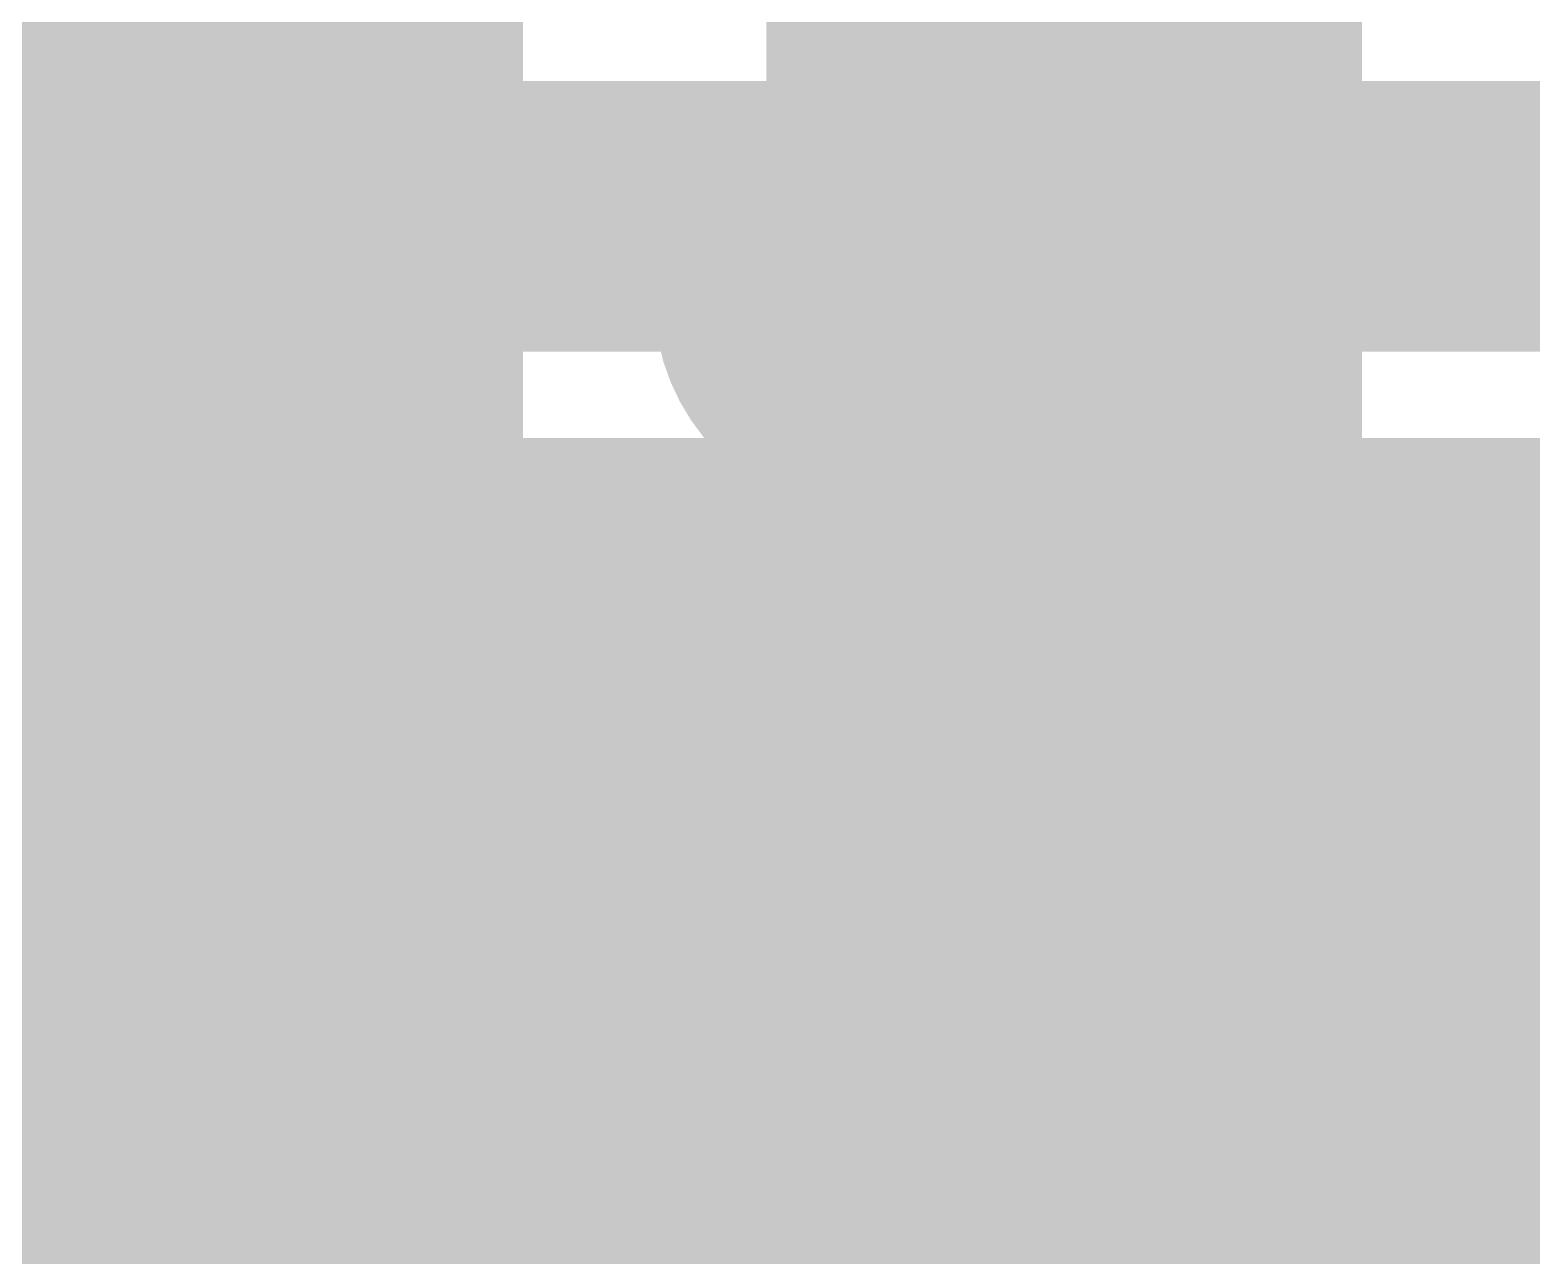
# Model space of a CAD drawing. Header units: inches. Extents: x -0.14 to 1.19, y -0.12 to 0.99.
# Drawn here: x 0.6038 to 0.6593, y 0.6206 to 0.6659 of the extents above; entities that cross this region are included whole.
import ezdxf

# ---------------------------------------------------------------- set-up
doc = ezdxf.new("R2010")
doc.units = ezdxf.units.IN
doc.header["$MEASUREMENT"] = 0
for name, color, linetype in [('Bottom Layer', 5, 'Continuous'), ('Bottom Overlay', 54, 'Continuous'), ('Top Layer', 1, 'Continuous'), ('Top Overlay', 2, 'Continuous'), ('Top Paste', 8, 'Continuous'), ('Top Solder', 216, 'Continuous')]:
    doc.layers.add(name, color=color, linetype=linetype)

# ---------------------------------------------------------------- blocks, each defined once
blk = doc.blocks.new('SO_14_36')
at = {"layer": 'Top Layer'}
blk.add_hatch(color=1, dxfattribs=at).paths.add_polyline_path([(-0.132283, 0.161811), (-0.078346, 0.161811), (-0.078346, 0.138189), (-0.132283, 0.138189)])
at = {"layer": 'Top Paste'}
blk.add_hatch(color=8, dxfattribs=at).paths.add_polyline_path([(-0.132283, 0.161811), (-0.078346, 0.161811), (-0.078346, 0.138189), (-0.132283, 0.138189)])
at = {"layer": 'Top Solder'}
blk.add_hatch(color=216, dxfattribs=at).paths.add_polyline_path([(-0.136283, 0.165811), (-0.074346, 0.165811), (-0.074346, 0.134189), (-0.136283, 0.134189)])
at = {"layer": 'Top Overlay'}
for points in [[(-0.104153, 0.171, 0.01, 0.01, 1), (-0.110477, 0.171, 0.01, 0.01, 1)], [(-0.112977, 0.171, 0.005, 0.005, 1), (-0.107977, 0.171, 0.005, 0.005, 1)], [(-0.106653, 0.171, 0.005, 0.005, 1), (-0.101653, 0.171, 0.005, 0.005, 1)]]:
    blk.add_lwpolyline(points, format="xyseb", close=True, dxfattribs=at)

msp = doc.modelspace()

# ---------------------------------------------------------------- hatches: boundary and pattern name
at = {"layer": 'Top Layer'}
msp.add_hatch(color=1, dxfattribs=at).paths.add_polyline_path([(0.672, 0.647), (0.609685, 0.647), (0.609685, 0.569), (0.672, 0.569)])

# ---------------------------------------------------------------- linework, layer by layer
at = {"layer": 'Bottom Layer'}
for points in [[(0.611, 0.421, 0.022, 0.022, 0), (0.611, 0.76, 0.022, 0.022, 0)], [(0.642, 0.608, 0.022, 0.022, 0), (0.642, 0.691, 0.022, 0.022, 0)]]:
    msp.add_lwpolyline(points, format="xyseb", dxfattribs=at)
at = {"layer": 'Bottom Overlay'}
for points in [[(0.574907, 0.660233, 0.000785, 0.000785, 0), (0.611804, 0.660233, 0.000785, 0.000785, 0)], [(0.574907, 0.659448, 0.000785, 0.000785, 0), (0.612589, 0.659448, 0.000785, 0.000785, 0)], [(0.610234, 0.658663, 0.000785, 0.000785, 0), (0.613374, 0.658663, 0.000785, 0.000785, 0)], [(0.611019, 0.657878, 0.000785, 0.000785, 0), (0.614159, 0.657878, 0.000785, 0.000785, 0)], [(0.578047, 0.657093, 0.000785, 0.000785, 0), (0.609449, 0.657093, 0.000785, 0.000785, 0)], [(0.611804, 0.657093, 0.000785, 0.000785, 0), (0.614944, 0.657093, 0.000785, 0.000785, 0)], [(0.577262, 0.656308, 0.000785, 0.000785, 0), (0.610234, 0.656308, 0.000785, 0.000785, 0)], [(0.612589, 0.656308, 0.000785, 0.000785, 0), (0.615729, 0.656308, 0.000785, 0.000785, 0)], [(0.607878, 0.655523, 0.000785, 0.000785, 0), (0.611019, 0.655523, 0.000785, 0.000785, 0)], [(0.613374, 0.655523, 0.000785, 0.000785, 0), (0.616514, 0.655523, 0.000785, 0.000785, 0)], [(0.608664, 0.654738, 0.000785, 0.000785, 0), (0.611804, 0.654738, 0.000785, 0.000785, 0)], [(0.614159, 0.654738, 0.000785, 0.000785, 0), (0.617299, 0.654738, 0.000785, 0.000785, 0)], [(0.609449, 0.653953, 0.000785, 0.000785, 0), (0.612589, 0.653953, 0.000785, 0.000785, 0)], [(0.614944, 0.653953, 0.000785, 0.000785, 0), (0.618084, 0.653953, 0.000785, 0.000785, 0)], [(0.610234, 0.653168, 0.000785, 0.000785, 0), (0.613374, 0.653168, 0.000785, 0.000785, 0)], [(0.615729, 0.653168, 0.000785, 0.000785, 0), (0.618869, 0.653168, 0.000785, 0.000785, 0)], [(0.611019, 0.652383, 0.000785, 0.000785, 0), (0.614159, 0.652383, 0.000785, 0.000785, 0)], [(0.616514, 0.652383, 0.000785, 0.000785, 0), (0.619654, 0.652383, 0.000785, 0.000785, 0)], [(0.611804, 0.651598, 0.000785, 0.000785, 0), (0.614944, 0.651598, 0.000785, 0.000785, 0)], [(0.617299, 0.651598, 0.000785, 0.000785, 0), (0.620439, 0.651598, 0.000785, 0.000785, 0)], [(0.612589, 0.650813, 0.000785, 0.000785, 0), (0.615729, 0.650813, 0.000785, 0.000785, 0)], [(0.618084, 0.650813, 0.000785, 0.000785, 0), (0.621224, 0.650813, 0.000785, 0.000785, 0)], [(0.613374, 0.650028, 0.000785, 0.000785, 0), (0.616514, 0.650028, 0.000785, 0.000785, 0)], [(0.618869, 0.650028, 0.000785, 0.000785, 0), (0.622009, 0.650028, 0.000785, 0.000785, 0)], [(0.614159, 0.649242, 0.000785, 0.000785, 0), (0.616514, 0.649242, 0.000785, 0.000785, 0)], [(0.619654, 0.649242, 0.000785, 0.000785, 0), (0.622794, 0.649242, 0.000785, 0.000785, 0)], [(0.614944, 0.648458, 0.000785, 0.000785, 0), (0.618084, 0.648458, 0.000785, 0.000785, 0)], [(0.620439, 0.648458, 0.000785, 0.000785, 0), (0.623579, 0.648458, 0.000785, 0.000785, 0)], [(0.615729, 0.647672, 0.000785, 0.000785, 0), (0.618084, 0.647672, 0.000785, 0.000785, 0)], [(0.621224, 0.647672, 0.000785, 0.000785, 0), (0.624364, 0.647672, 0.000785, 0.000785, 0)], [(0.616514, 0.646887, 0.000785, 0.000785, 0), (0.618869, 0.646887, 0.000785, 0.000785, 0)], [(0.622009, 0.646887, 0.000785, 0.000785, 0), (0.62515, 0.646887, 0.000785, 0.000785, 0)], [(0.617299, 0.646102, 0.000785, 0.000785, 0), (0.619654, 0.646102, 0.000785, 0.000785, 0)], [(0.622794, 0.646102, 0.000785, 0.000785, 0), (0.625935, 0.646102, 0.000785, 0.000785, 0)], [(0.618084, 0.645317, 0.000785, 0.000785, 0), (0.620439, 0.645317, 0.000785, 0.000785, 0)], [(0.623579, 0.645317, 0.000785, 0.000785, 0), (0.62672, 0.645317, 0.000785, 0.000785, 0)], [(0.618869, 0.644532, 0.000785, 0.000785, 0), (0.621224, 0.644532, 0.000785, 0.000785, 0)], [(0.624364, 0.644532, 0.000785, 0.000785, 0), (0.627505, 0.644532, 0.000785, 0.000785, 0)], [(0.619654, 0.643747, 0.000785, 0.000785, 0), (0.622009, 0.643747, 0.000785, 0.000785, 0)], [(0.62515, 0.643747, 0.000785, 0.000785, 0), (0.62829, 0.643747, 0.000785, 0.000785, 0)], [(0.620439, 0.642962, 0.000785, 0.000785, 0), (0.622794, 0.642962, 0.000785, 0.000785, 0)], [(0.625935, 0.642962, 0.000785, 0.000785, 0), (0.629075, 0.642962, 0.000785, 0.000785, 0)], [(0.621224, 0.642177, 0.000785, 0.000785, 0), (0.623579, 0.642177, 0.000785, 0.000785, 0)], [(0.62672, 0.642177, 0.000785, 0.000785, 0), (0.62986, 0.642177, 0.000785, 0.000785, 0)], [(0.622009, 0.641392, 0.000785, 0.000785, 0), (0.624364, 0.641392, 0.000785, 0.000785, 0)], [(0.627505, 0.641392, 0.000785, 0.000785, 0), (0.630645, 0.641392, 0.000785, 0.000785, 0)], [(0.622794, 0.640607, 0.000785, 0.000785, 0), (0.62515, 0.640607, 0.000785, 0.000785, 0)], [(0.62829, 0.640607, 0.000785, 0.000785, 0), (0.63143, 0.640607, 0.000785, 0.000785, 0)], [(0.623579, 0.639822, 0.000785, 0.000785, 0), (0.625935, 0.639822, 0.000785, 0.000785, 0)], [(0.629075, 0.639822, 0.000785, 0.000785, 0), (0.632215, 0.639822, 0.000785, 0.000785, 0)], [(0.624364, 0.639037, 0.000785, 0.000785, 0), (0.62672, 0.639037, 0.000785, 0.000785, 0)], [(0.62986, 0.639037, 0.000785, 0.000785, 0), (0.633, 0.639037, 0.000785, 0.000785, 0)], [(0.62515, 0.638252, 0.000785, 0.000785, 0), (0.627505, 0.638252, 0.000785, 0.000785, 0)], [(0.630645, 0.638252, 0.000785, 0.000785, 0), (0.633785, 0.638252, 0.000785, 0.000785, 0)], [(0.625935, 0.637467, 0.000785, 0.000785, 0), (0.62829, 0.637467, 0.000785, 0.000785, 0)], [(0.63143, 0.637467, 0.000785, 0.000785, 0), (0.63457, 0.637467, 0.000785, 0.000785, 0)], [(0.62672, 0.636682, 0.000785, 0.000785, 0), (0.629075, 0.636682, 0.000785, 0.000785, 0)], [(0.632215, 0.636682, 0.000785, 0.000785, 0), (0.635355, 0.636682, 0.000785, 0.000785, 0)], [(0.627505, 0.635897, 0.000785, 0.000785, 0), (0.62986, 0.635897, 0.000785, 0.000785, 0)], [(0.633, 0.635897, 0.000785, 0.000785, 0), (0.63614, 0.635897, 0.000785, 0.000785, 0)], [(0.62829, 0.635112, 0.000785, 0.000785, 0), (0.630645, 0.635112, 0.000785, 0.000785, 0)], [(0.633785, 0.635112, 0.000785, 0.000785, 0), (0.636925, 0.635112, 0.000785, 0.000785, 0)], [(0.629075, 0.634327, 0.000785, 0.000785, 0), (0.63143, 0.634327, 0.000785, 0.000785, 0)], [(0.63457, 0.634327, 0.000785, 0.000785, 0), (0.63771, 0.634327, 0.000785, 0.000785, 0)], [(0.62986, 0.633542, 0.000785, 0.000785, 0), (0.632215, 0.633542, 0.000785, 0.000785, 0)], [(0.635355, 0.633542, 0.000785, 0.000785, 0), (0.638495, 0.633542, 0.000785, 0.000785, 0)], [(0.630645, 0.632757, 0.000785, 0.000785, 0), (0.633, 0.632757, 0.000785, 0.000785, 0)], [(0.63614, 0.632757, 0.000785, 0.000785, 0), (0.63928, 0.632757, 0.000785, 0.000785, 0)], [(0.63143, 0.631972, 0.000785, 0.000785, 0), (0.633785, 0.631972, 0.000785, 0.000785, 0)], [(0.636925, 0.631972, 0.000785, 0.000785, 0), (0.640065, 0.631972, 0.000785, 0.000785, 0)], [(0.632215, 0.631186, 0.000785, 0.000785, 0), (0.63457, 0.631186, 0.000785, 0.000785, 0)], [(0.63771, 0.631186, 0.000785, 0.000785, 0), (0.64085, 0.631186, 0.000785, 0.000785, 0)], [(0.633, 0.630401, 0.000785, 0.000785, 0), (0.635355, 0.630401, 0.000785, 0.000785, 0)], [(0.638495, 0.630401, 0.000785, 0.000785, 0), (0.641636, 0.630401, 0.000785, 0.000785, 0)], [(0.633785, 0.629616, 0.000785, 0.000785, 0), (0.63614, 0.629616, 0.000785, 0.000785, 0)], [(0.63928, 0.629616, 0.000785, 0.000785, 0), (0.64242, 0.629616, 0.000785, 0.000785, 0)], [(0.63457, 0.628831, 0.000785, 0.000785, 0), (0.636925, 0.628831, 0.000785, 0.000785, 0)], [(0.640065, 0.628831, 0.000785, 0.000785, 0), (0.64242, 0.628831, 0.000785, 0.000785, 0)], [(0.635355, 0.628046, 0.000785, 0.000785, 0), (0.63771, 0.628046, 0.000785, 0.000785, 0)], [(0.64085, 0.628046, 0.000785, 0.000785, 0), (0.64242, 0.628046, 0.000785, 0.000785, 0)], [(0.63614, 0.627261, 0.000785, 0.000785, 0), (0.638495, 0.627261, 0.000785, 0.000785, 0)], [(0.64085, 0.627261, 0.000785, 0.000785, 0), (0.64242, 0.627261, 0.000785, 0.000785, 0)], [(0.636925, 0.626476, 0.000785, 0.000785, 0), (0.63928, 0.626476, 0.000785, 0.000785, 0)], [(0.64085, 0.626476, 0.000785, 0.000785, 0), (0.64242, 0.626476, 0.000785, 0.000785, 0)], [(0.636925, 0.625691, 0.000785, 0.000785, 0), (0.63928, 0.625691, 0.000785, 0.000785, 0)], [(0.64085, 0.625691, 0.000785, 0.000785, 0), (0.64242, 0.625691, 0.000785, 0.000785, 0)], [(0.636925, 0.624906, 0.000785, 0.000785, 0), (0.63928, 0.624906, 0.000785, 0.000785, 0)], [(0.64085, 0.624906, 0.000785, 0.000785, 0), (0.64242, 0.624906, 0.000785, 0.000785, 0)], [(0.636925, 0.624121, 0.000785, 0.000785, 0), (0.63928, 0.624121, 0.000785, 0.000785, 0)], [(0.64085, 0.624121, 0.000785, 0.000785, 0), (0.64242, 0.624121, 0.000785, 0.000785, 0)], [(0.636925, 0.623336, 0.000785, 0.000785, 0), (0.63928, 0.623336, 0.000785, 0.000785, 0)], [(0.64085, 0.623336, 0.000785, 0.000785, 0), (0.64242, 0.623336, 0.000785, 0.000785, 0)], [(0.636925, 0.622551, 0.000785, 0.000785, 0), (0.63928, 0.622551, 0.000785, 0.000785, 0)], [(0.64085, 0.622551, 0.000785, 0.000785, 0), (0.64242, 0.622551, 0.000785, 0.000785, 0)], [(0.636925, 0.621766, 0.000785, 0.000785, 0), (0.63928, 0.621766, 0.000785, 0.000785, 0)], [(0.64085, 0.621766, 0.000785, 0.000785, 0), (0.64242, 0.621766, 0.000785, 0.000785, 0)], [(0.636925, 0.620981, 0.000785, 0.000785, 0), (0.63928, 0.620981, 0.000785, 0.000785, 0)], [(0.64085, 0.620981, 0.000785, 0.000785, 0), (0.64242, 0.620981, 0.000785, 0.000785, 0)]]:
    msp.add_lwpolyline(points, format="xyseb", dxfattribs=at)
for points in [[(0.611607, 0.660233, 0.000392, 0.000392, 1), (0.612, 0.660233, 0.000392, 0.000392, 1)], [(0.612393, 0.659448, 0.000392, 0.000392, 1), (0.612785, 0.659448, 0.000392, 0.000392, 1)], [(0.610038, 0.658663, 0.000392, 0.000392, 1), (0.61043, 0.658663, 0.000392, 0.000392, 1)], [(0.613178, 0.658663, 0.000392, 0.000392, 1), (0.61357, 0.658663, 0.000392, 0.000392, 1)], [(0.610823, 0.657878, 0.000392, 0.000392, 1), (0.611215, 0.657878, 0.000392, 0.000392, 1)], [(0.613963, 0.657878, 0.000392, 0.000392, 1), (0.614355, 0.657878, 0.000392, 0.000392, 1)], [(0.609252, 0.657093, 0.000392, 0.000392, 1), (0.609645, 0.657093, 0.000392, 0.000392, 1)], [(0.611607, 0.657093, 0.000392, 0.000392, 1), (0.612, 0.657093, 0.000392, 0.000392, 1)], [(0.614748, 0.657093, 0.000392, 0.000392, 1), (0.61514, 0.657093, 0.000392, 0.000392, 1)], [(0.610038, 0.656308, 0.000392, 0.000392, 1), (0.61043, 0.656308, 0.000392, 0.000392, 1)], [(0.612393, 0.656308, 0.000392, 0.000392, 1), (0.612785, 0.656308, 0.000392, 0.000392, 1)], [(0.615533, 0.656308, 0.000392, 0.000392, 1), (0.615925, 0.656308, 0.000392, 0.000392, 1)], [(0.607682, 0.655523, 0.000392, 0.000392, 1), (0.608075, 0.655523, 0.000392, 0.000392, 1)], [(0.610823, 0.655523, 0.000392, 0.000392, 1), (0.611215, 0.655523, 0.000392, 0.000392, 1)], [(0.613178, 0.655523, 0.000392, 0.000392, 1), (0.61357, 0.655523, 0.000392, 0.000392, 1)], [(0.616318, 0.655523, 0.000392, 0.000392, 1), (0.61671, 0.655523, 0.000392, 0.000392, 1)], [(0.608467, 0.654738, 0.000392, 0.000392, 1), (0.60886, 0.654738, 0.000392, 0.000392, 1)], [(0.611607, 0.654738, 0.000392, 0.000392, 1), (0.612, 0.654738, 0.000392, 0.000392, 1)], [(0.613963, 0.654738, 0.000392, 0.000392, 1), (0.614355, 0.654738, 0.000392, 0.000392, 1)], [(0.617103, 0.654738, 0.000392, 0.000392, 1), (0.617495, 0.654738, 0.000392, 0.000392, 1)], [(0.609252, 0.653953, 0.000392, 0.000392, 1), (0.609645, 0.653953, 0.000392, 0.000392, 1)], [(0.612393, 0.653953, 0.000392, 0.000392, 1), (0.612785, 0.653953, 0.000392, 0.000392, 1)], [(0.614748, 0.653953, 0.000392, 0.000392, 1), (0.61514, 0.653953, 0.000392, 0.000392, 1)], [(0.617888, 0.653953, 0.000392, 0.000392, 1), (0.61828, 0.653953, 0.000392, 0.000392, 1)], [(0.610038, 0.653168, 0.000392, 0.000392, 1), (0.61043, 0.653168, 0.000392, 0.000392, 1)], [(0.613178, 0.653168, 0.000392, 0.000392, 1), (0.61357, 0.653168, 0.000392, 0.000392, 1)], [(0.615533, 0.653168, 0.000392, 0.000392, 1), (0.615925, 0.653168, 0.000392, 0.000392, 1)], [(0.618673, 0.653168, 0.000392, 0.000392, 1), (0.619065, 0.653168, 0.000392, 0.000392, 1)], [(0.610823, 0.652383, 0.000392, 0.000392, 1), (0.611215, 0.652383, 0.000392, 0.000392, 1)], [(0.613963, 0.652383, 0.000392, 0.000392, 1), (0.614355, 0.652383, 0.000392, 0.000392, 1)], [(0.616318, 0.652383, 0.000392, 0.000392, 1), (0.61671, 0.652383, 0.000392, 0.000392, 1)], [(0.619458, 0.652383, 0.000392, 0.000392, 1), (0.61985, 0.652383, 0.000392, 0.000392, 1)], [(0.611607, 0.651598, 0.000392, 0.000392, 1), (0.612, 0.651598, 0.000392, 0.000392, 1)], [(0.614748, 0.651598, 0.000392, 0.000392, 1), (0.61514, 0.651598, 0.000392, 0.000392, 1)], [(0.617103, 0.651598, 0.000392, 0.000392, 1), (0.617495, 0.651598, 0.000392, 0.000392, 1)], [(0.620243, 0.651598, 0.000392, 0.000392, 1), (0.620636, 0.651598, 0.000392, 0.000392, 1)], [(0.612393, 0.650813, 0.000392, 0.000392, 1), (0.612785, 0.650813, 0.000392, 0.000392, 1)], [(0.615533, 0.650813, 0.000392, 0.000392, 1), (0.615925, 0.650813, 0.000392, 0.000392, 1)], [(0.617888, 0.650813, 0.000392, 0.000392, 1), (0.61828, 0.650813, 0.000392, 0.000392, 1)], [(0.621028, 0.650813, 0.000392, 0.000392, 1), (0.621421, 0.650813, 0.000392, 0.000392, 1)], [(0.613178, 0.650028, 0.000392, 0.000392, 1), (0.61357, 0.650028, 0.000392, 0.000392, 1)], [(0.616318, 0.650028, 0.000392, 0.000392, 1), (0.61671, 0.650028, 0.000392, 0.000392, 1)], [(0.618673, 0.650028, 0.000392, 0.000392, 1), (0.619065, 0.650028, 0.000392, 0.000392, 1)], [(0.621813, 0.650028, 0.000392, 0.000392, 1), (0.622206, 0.650028, 0.000392, 0.000392, 1)], [(0.613963, 0.649242, 0.000392, 0.000392, 1), (0.614355, 0.649242, 0.000392, 0.000392, 1)], [(0.616318, 0.649242, 0.000392, 0.000392, 1), (0.61671, 0.649242, 0.000392, 0.000392, 1)], [(0.619458, 0.649242, 0.000392, 0.000392, 1), (0.61985, 0.649242, 0.000392, 0.000392, 1)], [(0.622598, 0.649242, 0.000392, 0.000392, 1), (0.622991, 0.649242, 0.000392, 0.000392, 1)], [(0.614748, 0.648458, 0.000392, 0.000392, 1), (0.61514, 0.648458, 0.000392, 0.000392, 1)], [(0.617888, 0.648458, 0.000392, 0.000392, 1), (0.61828, 0.648458, 0.000392, 0.000392, 1)], [(0.620243, 0.648458, 0.000392, 0.000392, 1), (0.620636, 0.648458, 0.000392, 0.000392, 1)], [(0.623383, 0.648458, 0.000392, 0.000392, 1), (0.623776, 0.648458, 0.000392, 0.000392, 1)], [(0.615533, 0.647672, 0.000392, 0.000392, 1), (0.615925, 0.647672, 0.000392, 0.000392, 1)], [(0.617888, 0.647672, 0.000392, 0.000392, 1), (0.61828, 0.647672, 0.000392, 0.000392, 1)], [(0.621028, 0.647672, 0.000392, 0.000392, 1), (0.621421, 0.647672, 0.000392, 0.000392, 1)], [(0.624168, 0.647672, 0.000392, 0.000392, 1), (0.624561, 0.647672, 0.000392, 0.000392, 1)], [(0.616318, 0.646887, 0.000392, 0.000392, 1), (0.61671, 0.646887, 0.000392, 0.000392, 1)], [(0.618673, 0.646887, 0.000392, 0.000392, 1), (0.619065, 0.646887, 0.000392, 0.000392, 1)], [(0.621813, 0.646887, 0.000392, 0.000392, 1), (0.622206, 0.646887, 0.000392, 0.000392, 1)], [(0.624953, 0.646887, 0.000392, 0.000392, 1), (0.625346, 0.646887, 0.000392, 0.000392, 1)], [(0.617103, 0.646102, 0.000392, 0.000392, 1), (0.617495, 0.646102, 0.000392, 0.000392, 1)], [(0.619458, 0.646102, 0.000392, 0.000392, 1), (0.61985, 0.646102, 0.000392, 0.000392, 1)], [(0.622598, 0.646102, 0.000392, 0.000392, 1), (0.622991, 0.646102, 0.000392, 0.000392, 1)], [(0.625738, 0.646102, 0.000392, 0.000392, 1), (0.626131, 0.646102, 0.000392, 0.000392, 1)], [(0.617888, 0.645317, 0.000392, 0.000392, 1), (0.61828, 0.645317, 0.000392, 0.000392, 1)], [(0.620243, 0.645317, 0.000392, 0.000392, 1), (0.620636, 0.645317, 0.000392, 0.000392, 1)], [(0.623383, 0.645317, 0.000392, 0.000392, 1), (0.623776, 0.645317, 0.000392, 0.000392, 1)], [(0.626523, 0.645317, 0.000392, 0.000392, 1), (0.626916, 0.645317, 0.000392, 0.000392, 1)], [(0.618673, 0.644532, 0.000392, 0.000392, 1), (0.619065, 0.644532, 0.000392, 0.000392, 1)], [(0.621028, 0.644532, 0.000392, 0.000392, 1), (0.621421, 0.644532, 0.000392, 0.000392, 1)], [(0.624168, 0.644532, 0.000392, 0.000392, 1), (0.624561, 0.644532, 0.000392, 0.000392, 1)], [(0.627309, 0.644532, 0.000392, 0.000392, 1), (0.627701, 0.644532, 0.000392, 0.000392, 1)], [(0.619458, 0.643747, 0.000392, 0.000392, 1), (0.61985, 0.643747, 0.000392, 0.000392, 1)], [(0.621813, 0.643747, 0.000392, 0.000392, 1), (0.622206, 0.643747, 0.000392, 0.000392, 1)], [(0.624953, 0.643747, 0.000392, 0.000392, 1), (0.625346, 0.643747, 0.000392, 0.000392, 1)], [(0.628093, 0.643747, 0.000392, 0.000392, 1), (0.628486, 0.643747, 0.000392, 0.000392, 1)], [(0.620243, 0.642962, 0.000392, 0.000392, 1), (0.620636, 0.642962, 0.000392, 0.000392, 1)], [(0.622598, 0.642962, 0.000392, 0.000392, 1), (0.622991, 0.642962, 0.000392, 0.000392, 1)], [(0.625738, 0.642962, 0.000392, 0.000392, 1), (0.626131, 0.642962, 0.000392, 0.000392, 1)], [(0.628879, 0.642962, 0.000392, 0.000392, 1), (0.629271, 0.642962, 0.000392, 0.000392, 1)], [(0.621028, 0.642177, 0.000392, 0.000392, 1), (0.621421, 0.642177, 0.000392, 0.000392, 1)], [(0.623383, 0.642177, 0.000392, 0.000392, 1), (0.623776, 0.642177, 0.000392, 0.000392, 1)], [(0.626523, 0.642177, 0.000392, 0.000392, 1), (0.626916, 0.642177, 0.000392, 0.000392, 1)], [(0.629664, 0.642177, 0.000392, 0.000392, 1), (0.630056, 0.642177, 0.000392, 0.000392, 1)], [(0.621813, 0.641392, 0.000392, 0.000392, 1), (0.622206, 0.641392, 0.000392, 0.000392, 1)], [(0.624168, 0.641392, 0.000392, 0.000392, 1), (0.624561, 0.641392, 0.000392, 0.000392, 1)], [(0.627309, 0.641392, 0.000392, 0.000392, 1), (0.627701, 0.641392, 0.000392, 0.000392, 1)], [(0.630449, 0.641392, 0.000392, 0.000392, 1), (0.630841, 0.641392, 0.000392, 0.000392, 1)], [(0.622598, 0.640607, 0.000392, 0.000392, 1), (0.622991, 0.640607, 0.000392, 0.000392, 1)], [(0.624953, 0.640607, 0.000392, 0.000392, 1), (0.625346, 0.640607, 0.000392, 0.000392, 1)], [(0.628093, 0.640607, 0.000392, 0.000392, 1), (0.628486, 0.640607, 0.000392, 0.000392, 1)], [(0.631234, 0.640607, 0.000392, 0.000392, 1), (0.631626, 0.640607, 0.000392, 0.000392, 1)], [(0.623383, 0.639822, 0.000392, 0.000392, 1), (0.623776, 0.639822, 0.000392, 0.000392, 1)], [(0.625738, 0.639822, 0.000392, 0.000392, 1), (0.626131, 0.639822, 0.000392, 0.000392, 1)], [(0.628879, 0.639822, 0.000392, 0.000392, 1), (0.629271, 0.639822, 0.000392, 0.000392, 1)], [(0.632019, 0.639822, 0.000392, 0.000392, 1), (0.632411, 0.639822, 0.000392, 0.000392, 1)], [(0.624168, 0.639037, 0.000392, 0.000392, 1), (0.624561, 0.639037, 0.000392, 0.000392, 1)], [(0.626523, 0.639037, 0.000392, 0.000392, 1), (0.626916, 0.639037, 0.000392, 0.000392, 1)], [(0.629664, 0.639037, 0.000392, 0.000392, 1), (0.630056, 0.639037, 0.000392, 0.000392, 1)], [(0.632804, 0.639037, 0.000392, 0.000392, 1), (0.633196, 0.639037, 0.000392, 0.000392, 1)], [(0.624953, 0.638252, 0.000392, 0.000392, 1), (0.625346, 0.638252, 0.000392, 0.000392, 1)], [(0.627309, 0.638252, 0.000392, 0.000392, 1), (0.627701, 0.638252, 0.000392, 0.000392, 1)], [(0.630449, 0.638252, 0.000392, 0.000392, 1), (0.630841, 0.638252, 0.000392, 0.000392, 1)], [(0.633589, 0.638252, 0.000392, 0.000392, 1), (0.633981, 0.638252, 0.000392, 0.000392, 1)], [(0.625738, 0.637467, 0.000392, 0.000392, 1), (0.626131, 0.637467, 0.000392, 0.000392, 1)], [(0.628093, 0.637467, 0.000392, 0.000392, 1), (0.628486, 0.637467, 0.000392, 0.000392, 1)], [(0.631234, 0.637467, 0.000392, 0.000392, 1), (0.631626, 0.637467, 0.000392, 0.000392, 1)], [(0.634374, 0.637467, 0.000392, 0.000392, 1), (0.634766, 0.637467, 0.000392, 0.000392, 1)], [(0.626523, 0.636682, 0.000392, 0.000392, 1), (0.626916, 0.636682, 0.000392, 0.000392, 1)], [(0.628879, 0.636682, 0.000392, 0.000392, 1), (0.629271, 0.636682, 0.000392, 0.000392, 1)], [(0.632019, 0.636682, 0.000392, 0.000392, 1), (0.632411, 0.636682, 0.000392, 0.000392, 1)], [(0.635159, 0.636682, 0.000392, 0.000392, 1), (0.635551, 0.636682, 0.000392, 0.000392, 1)], [(0.627309, 0.635897, 0.000392, 0.000392, 1), (0.627701, 0.635897, 0.000392, 0.000392, 1)], [(0.629664, 0.635897, 0.000392, 0.000392, 1), (0.630056, 0.635897, 0.000392, 0.000392, 1)], [(0.632804, 0.635897, 0.000392, 0.000392, 1), (0.633196, 0.635897, 0.000392, 0.000392, 1)], [(0.635944, 0.635897, 0.000392, 0.000392, 1), (0.636336, 0.635897, 0.000392, 0.000392, 1)], [(0.628093, 0.635112, 0.000392, 0.000392, 1), (0.628486, 0.635112, 0.000392, 0.000392, 1)], [(0.630449, 0.635112, 0.000392, 0.000392, 1), (0.630841, 0.635112, 0.000392, 0.000392, 1)], [(0.633589, 0.635112, 0.000392, 0.000392, 1), (0.633981, 0.635112, 0.000392, 0.000392, 1)], [(0.636729, 0.635112, 0.000392, 0.000392, 1), (0.637121, 0.635112, 0.000392, 0.000392, 1)], [(0.628879, 0.634327, 0.000392, 0.000392, 1), (0.629271, 0.634327, 0.000392, 0.000392, 1)], [(0.631234, 0.634327, 0.000392, 0.000392, 1), (0.631626, 0.634327, 0.000392, 0.000392, 1)], [(0.634374, 0.634327, 0.000392, 0.000392, 1), (0.634766, 0.634327, 0.000392, 0.000392, 1)], [(0.637514, 0.634327, 0.000392, 0.000392, 1), (0.637907, 0.634327, 0.000392, 0.000392, 1)], [(0.629664, 0.633542, 0.000392, 0.000392, 1), (0.630056, 0.633542, 0.000392, 0.000392, 1)], [(0.632019, 0.633542, 0.000392, 0.000392, 1), (0.632411, 0.633542, 0.000392, 0.000392, 1)], [(0.635159, 0.633542, 0.000392, 0.000392, 1), (0.635551, 0.633542, 0.000392, 0.000392, 1)], [(0.638299, 0.633542, 0.000392, 0.000392, 1), (0.638691, 0.633542, 0.000392, 0.000392, 1)], [(0.630449, 0.632757, 0.000392, 0.000392, 1), (0.630841, 0.632757, 0.000392, 0.000392, 1)], [(0.632804, 0.632757, 0.000392, 0.000392, 1), (0.633196, 0.632757, 0.000392, 0.000392, 1)], [(0.635944, 0.632757, 0.000392, 0.000392, 1), (0.636336, 0.632757, 0.000392, 0.000392, 1)], [(0.639084, 0.632757, 0.000392, 0.000392, 1), (0.639477, 0.632757, 0.000392, 0.000392, 1)], [(0.631234, 0.631972, 0.000392, 0.000392, 1), (0.631626, 0.631972, 0.000392, 0.000392, 1)], [(0.633589, 0.631972, 0.000392, 0.000392, 1), (0.633981, 0.631972, 0.000392, 0.000392, 1)], [(0.636729, 0.631972, 0.000392, 0.000392, 1), (0.637121, 0.631972, 0.000392, 0.000392, 1)], [(0.639869, 0.631972, 0.000392, 0.000392, 1), (0.640262, 0.631972, 0.000392, 0.000392, 1)], [(0.632019, 0.631186, 0.000392, 0.000392, 1), (0.632411, 0.631186, 0.000392, 0.000392, 1)], [(0.634374, 0.631186, 0.000392, 0.000392, 1), (0.634766, 0.631186, 0.000392, 0.000392, 1)], [(0.637514, 0.631186, 0.000392, 0.000392, 1), (0.637907, 0.631186, 0.000392, 0.000392, 1)], [(0.640654, 0.631186, 0.000392, 0.000392, 1), (0.641047, 0.631186, 0.000392, 0.000392, 1)], [(0.632804, 0.630401, 0.000392, 0.000392, 1), (0.633196, 0.630401, 0.000392, 0.000392, 1)], [(0.635159, 0.630401, 0.000392, 0.000392, 1), (0.635551, 0.630401, 0.000392, 0.000392, 1)], [(0.638299, 0.630401, 0.000392, 0.000392, 1), (0.638691, 0.630401, 0.000392, 0.000392, 1)], [(0.641439, 0.630401, 0.000392, 0.000392, 1), (0.641832, 0.630401, 0.000392, 0.000392, 1)], [(0.633589, 0.629616, 0.000392, 0.000392, 1), (0.633981, 0.629616, 0.000392, 0.000392, 1)], [(0.635944, 0.629616, 0.000392, 0.000392, 1), (0.636336, 0.629616, 0.000392, 0.000392, 1)], [(0.639084, 0.629616, 0.000392, 0.000392, 1), (0.639477, 0.629616, 0.000392, 0.000392, 1)], [(0.642224, 0.629616, 0.000392, 0.000392, 1), (0.642617, 0.629616, 0.000392, 0.000392, 1)], [(0.634374, 0.628831, 0.000392, 0.000392, 1), (0.634766, 0.628831, 0.000392, 0.000392, 1)], [(0.636729, 0.628831, 0.000392, 0.000392, 1), (0.637121, 0.628831, 0.000392, 0.000392, 1)], [(0.639869, 0.628831, 0.000392, 0.000392, 1), (0.640262, 0.628831, 0.000392, 0.000392, 1)], [(0.642224, 0.628831, 0.000392, 0.000392, 1), (0.642617, 0.628831, 0.000392, 0.000392, 1)], [(0.635159, 0.628046, 0.000392, 0.000392, 1), (0.635551, 0.628046, 0.000392, 0.000392, 1)], [(0.637514, 0.628046, 0.000392, 0.000392, 1), (0.637907, 0.628046, 0.000392, 0.000392, 1)], [(0.640654, 0.628046, 0.000392, 0.000392, 1), (0.641047, 0.628046, 0.000392, 0.000392, 1)], [(0.642224, 0.628046, 0.000392, 0.000392, 1), (0.642617, 0.628046, 0.000392, 0.000392, 1)], [(0.635944, 0.627261, 0.000392, 0.000392, 1), (0.636336, 0.627261, 0.000392, 0.000392, 1)], [(0.638299, 0.627261, 0.000392, 0.000392, 1), (0.638691, 0.627261, 0.000392, 0.000392, 1)], [(0.640654, 0.627261, 0.000392, 0.000392, 1), (0.641047, 0.627261, 0.000392, 0.000392, 1)], [(0.642224, 0.627261, 0.000392, 0.000392, 1), (0.642617, 0.627261, 0.000392, 0.000392, 1)], [(0.636729, 0.626476, 0.000392, 0.000392, 1), (0.637121, 0.626476, 0.000392, 0.000392, 1)], [(0.639084, 0.626476, 0.000392, 0.000392, 1), (0.639477, 0.626476, 0.000392, 0.000392, 1)], [(0.640654, 0.626476, 0.000392, 0.000392, 1), (0.641047, 0.626476, 0.000392, 0.000392, 1)], [(0.642224, 0.626476, 0.000392, 0.000392, 1), (0.642617, 0.626476, 0.000392, 0.000392, 1)], [(0.636729, 0.625691, 0.000392, 0.000392, 1), (0.637121, 0.625691, 0.000392, 0.000392, 1)], [(0.639084, 0.625691, 0.000392, 0.000392, 1), (0.639477, 0.625691, 0.000392, 0.000392, 1)], [(0.640654, 0.625691, 0.000392, 0.000392, 1), (0.641047, 0.625691, 0.000392, 0.000392, 1)], [(0.642224, 0.625691, 0.000392, 0.000392, 1), (0.642617, 0.625691, 0.000392, 0.000392, 1)], [(0.636729, 0.624906, 0.000392, 0.000392, 1), (0.637121, 0.624906, 0.000392, 0.000392, 1)], [(0.639084, 0.624906, 0.000392, 0.000392, 1), (0.639477, 0.624906, 0.000392, 0.000392, 1)], [(0.640654, 0.624906, 0.000392, 0.000392, 1), (0.641047, 0.624906, 0.000392, 0.000392, 1)], [(0.642224, 0.624906, 0.000392, 0.000392, 1), (0.642617, 0.624906, 0.000392, 0.000392, 1)], [(0.636729, 0.624121, 0.000392, 0.000392, 1), (0.637121, 0.624121, 0.000392, 0.000392, 1)], [(0.639084, 0.624121, 0.000392, 0.000392, 1), (0.639477, 0.624121, 0.000392, 0.000392, 1)], [(0.640654, 0.624121, 0.000392, 0.000392, 1), (0.641047, 0.624121, 0.000392, 0.000392, 1)], [(0.642224, 0.624121, 0.000392, 0.000392, 1), (0.642617, 0.624121, 0.000392, 0.000392, 1)], [(0.636729, 0.623336, 0.000392, 0.000392, 1), (0.637121, 0.623336, 0.000392, 0.000392, 1)], [(0.639084, 0.623336, 0.000392, 0.000392, 1), (0.639477, 0.623336, 0.000392, 0.000392, 1)], [(0.640654, 0.623336, 0.000392, 0.000392, 1), (0.641047, 0.623336, 0.000392, 0.000392, 1)], [(0.642224, 0.623336, 0.000392, 0.000392, 1), (0.642617, 0.623336, 0.000392, 0.000392, 1)], [(0.636729, 0.622551, 0.000392, 0.000392, 1), (0.637121, 0.622551, 0.000392, 0.000392, 1)], [(0.639084, 0.622551, 0.000392, 0.000392, 1), (0.639477, 0.622551, 0.000392, 0.000392, 1)], [(0.640654, 0.622551, 0.000392, 0.000392, 1), (0.641047, 0.622551, 0.000392, 0.000392, 1)], [(0.642224, 0.622551, 0.000392, 0.000392, 1), (0.642617, 0.622551, 0.000392, 0.000392, 1)], [(0.636729, 0.621766, 0.000392, 0.000392, 1), (0.637121, 0.621766, 0.000392, 0.000392, 1)], [(0.639084, 0.621766, 0.000392, 0.000392, 1), (0.639477, 0.621766, 0.000392, 0.000392, 1)], [(0.640654, 0.621766, 0.000392, 0.000392, 1), (0.641047, 0.621766, 0.000392, 0.000392, 1)], [(0.642224, 0.621766, 0.000392, 0.000392, 1), (0.642617, 0.621766, 0.000392, 0.000392, 1)], [(0.636729, 0.620981, 0.000392, 0.000392, 1), (0.637121, 0.620981, 0.000392, 0.000392, 1)], [(0.639084, 0.620981, 0.000392, 0.000392, 1), (0.639477, 0.620981, 0.000392, 0.000392, 1)], [(0.640654, 0.620981, 0.000392, 0.000392, 1), (0.641047, 0.620981, 0.000392, 0.000392, 1)], [(0.642224, 0.620981, 0.000392, 0.000392, 1), (0.642617, 0.620981, 0.000392, 0.000392, 1)]]:
    msp.add_lwpolyline(points, format="xyseb", close=True, dxfattribs=at)
at = {"layer": 'Top Layer'}
msp.add_lwpolyline([(0.596, 0.659, 0.01, 0.01, 0), (0.891, 0.659, 0.01, 0.01, 0)], format="xyseb", dxfattribs=at)

# ---------------------------------------------------------------- block references
msp.add_blockref('SO_14_36', (0.742315, 0.485))

doc.saveas('drawing.dxf')
